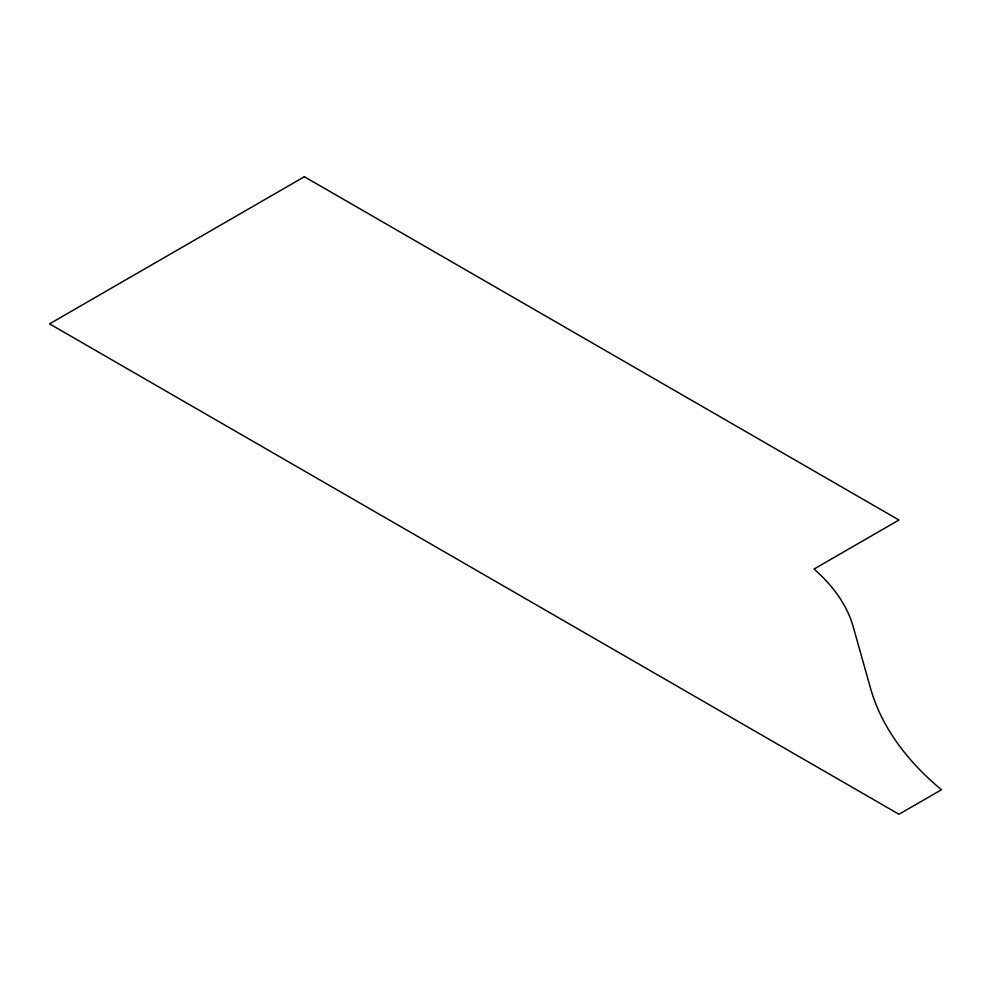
<?xml version="1.0" encoding="UTF-8"?>
<svg xmlns="http://www.w3.org/2000/svg" width="991" height="991" viewBox="0 0 991 991"><rect width="100%" height="100%" fill="white"/><g stroke="black" fill="none" stroke-linecap="round" stroke-linejoin="round"><path stroke-width="1.49" d="M304.373 176.732L49.55 323.859L898.973 814.268L941.45 789.753A428.347 247.304 0 0 1 870.556 688.386L853.288 627.018A256.409 148.043 0 0 0 814.032 569.057L898.973 520.015L304.373 176.732"/></g></svg>
